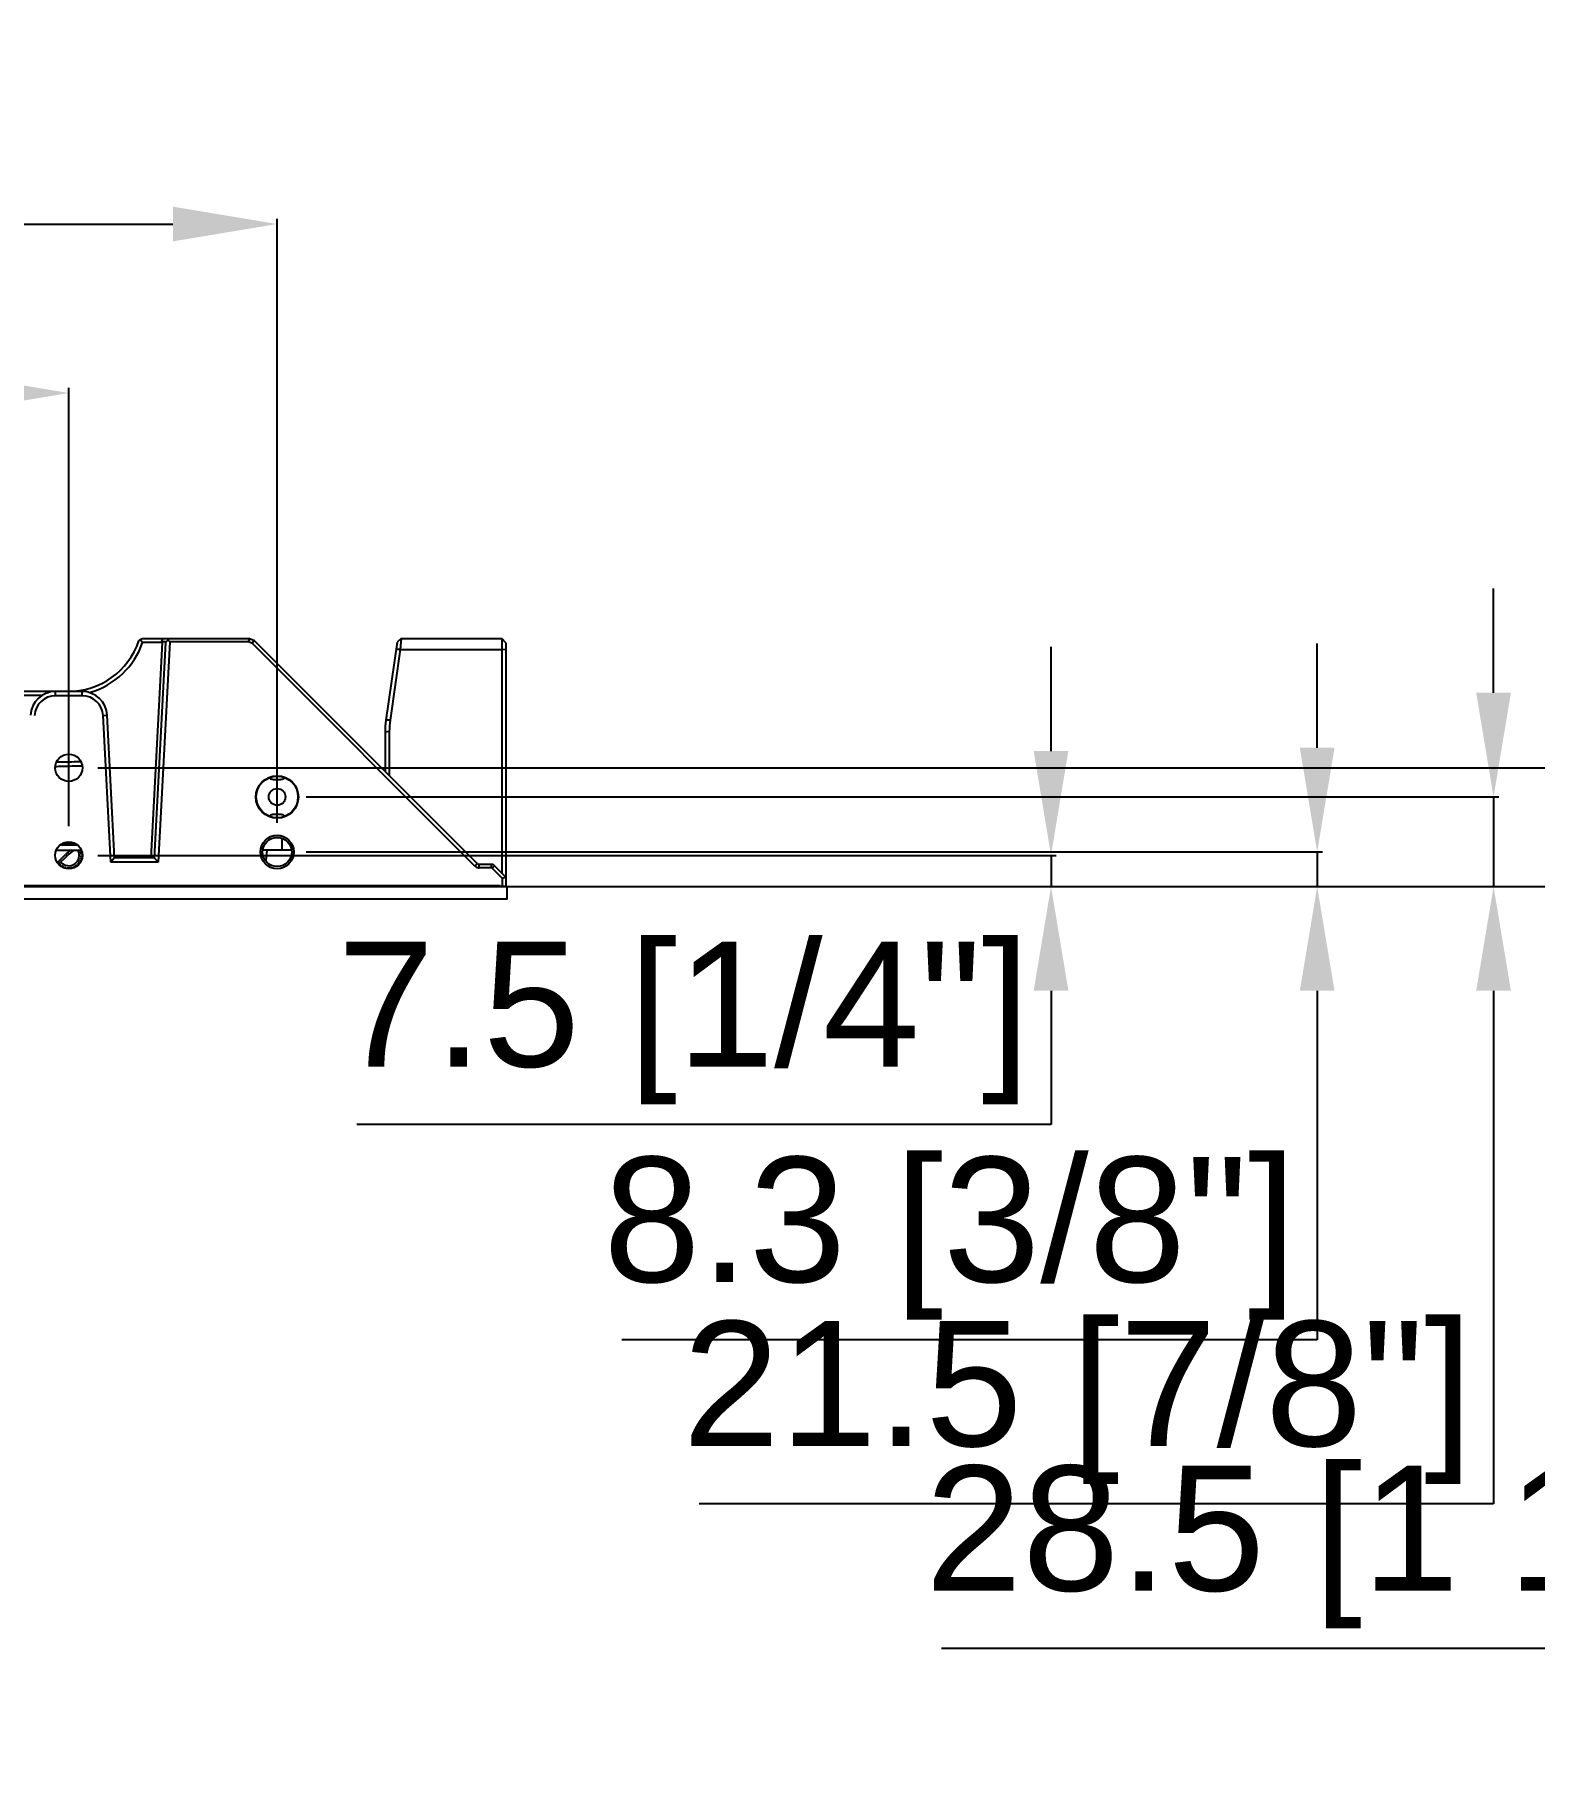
# Model space of a CAD drawing. Header units: millimetres. Extents: x -1070 to 42146, y 1440 to 12921.
# Drawn here: x 1047.3 to 1407.3, y 3754.6 to 4169.8 of the extents above; entities that cross this region are included whole.
import ezdxf

# ---------------------------------------------------------------- set-up
doc = ezdxf.new("R2010")
doc.units = ezdxf.units.MM
doc.linetypes.add('HIDDEN', pattern=[0.2, 0.1, -0.1])
for name, color, linetype in [('DIM', 4, 'Continuous'), ('DINGWEIZHU实线CONTINUOUS', 7, 'Continuous'), ('DW-PLUS-500X750实线CONTINUOUS', 7, 'Continuous'), ('DW-PLUS-500X750隐藏线HIDDEN', 7, 'Continuous'), ('MOUZU_COVER实线CONTINUOUS', 7, 'Continuous')]:
    doc.layers.add(name, color=color, linetype=linetype)
doc.styles.get("Standard").update_dxf_attribs({"font": 'arial.ttf'})
doc.dimstyles.new('ISO-200', dxfattribs={"dimtxt": 30, "dimasz": 25, "dimexe": 1.25, "dimexo": 5, "dimgap": 5, "dimtad": 1, "dimtoh": 1, "dimdec": 1, "dimdsep": 46, "dimtxsty": 'Standard', "dimcen": 2.5, "dimadec": 0, "dimazin": 0, "dimtfac": 1, "dimtdec": 1, "dimtmove": 0, "dimatfit": 3, "dimfxl": 1, "dimarcsym": 0})

# ---------------------------------------------------------------- blocks, each defined once
blk = doc.blocks.new('*D55')
at = {"layer": 'Defpoints', "color": 0, "transparency": 16777216}
for p in [(1055.52, 4083.8), (765.52, 3974.89), (1055.52, 3974.89)]:
    blk.add_point(p, dxfattribs=at)
at = {"layer": 'DIM', "color": 0, "lineweight": -2, "transparency": 16777216}
for p, q in [((765.52, 3979.89), (765.52, 4085.05)), ((790.52, 4083.8), (1030.52, 4083.8)), ((1055.52, 3979.89), (1055.52, 4085.05))]:
    blk.add_line(p, q, dxfattribs=at)
at = {"layer": 'DIM', "color": 0, "transparency": 16777216}
for points in [[(790.52, 4087.97), (790.52, 4079.64), (765.52, 4083.8)], [(1030.52, 4087.97), (1030.52, 4079.64), (1055.52, 4083.8)]]:
    blk.add_solid(points, dxfattribs=at)
at = {"layer": 'DIM', "color": 0, "lineweight": -3, "transparency": 16777216, "insert": (884.82, 4127.64), "char_height": 30, "attachment_point": 2}
blk.add_mtext('290 [11 3/8"]', dxfattribs=at)
blk = doc.blocks.new('*D56')
at = {"layer": 'Defpoints', "color": 0, "transparency": 16777216}
for p in [(1105.52, 4124.34), (715.52, 3975.69), (1105.52, 3975.69)]:
    blk.add_point(p, dxfattribs=at)
at = {"layer": 'DIM', "color": 0, "lineweight": -2, "transparency": 16777216}
for p, q in [((715.52, 3980.69), (715.52, 4125.59)), ((740.52, 4124.34), (1080.52, 4124.34)), ((1105.52, 3980.69), (1105.52, 4125.59))]:
    blk.add_line(p, q, dxfattribs=at)
at = {"layer": 'DIM', "color": 0, "transparency": 16777216}
for points in [[(740.52, 4128.51), (740.52, 4120.17), (715.52, 4124.34)], [(1080.52, 4128.51), (1080.52, 4120.17), (1105.52, 4124.34)]]:
    blk.add_solid(points, dxfattribs=at)
at = {"layer": 'DIM', "color": 0, "lineweight": -3, "transparency": 16777216, "insert": (884.82, 4168.18), "char_height": 30, "attachment_point": 2}
blk.add_mtext('390 [1\'-3 3/8"]', dxfattribs=at)
blk = doc.blocks.new('*D57')
at = {"layer": 'Defpoints', "color": 0, "transparency": 16777216}
for p in [(1057.52, 3972.89), (1291.25, 3972.89), (1071.26, 3965.39)]:
    blk.add_point(p, dxfattribs=at)
at = {"layer": 'DIM', "color": 0, "lineweight": -2, "transparency": 16777216}
for p, q in [((1291.25, 3997.89), (1291.25, 4022.89)), ((1062.52, 3972.89), (1292.5, 3972.89)), ((1291.25, 3972.89), (1291.25, 3965.39)), ((1076.26, 3965.39), (1292.5, 3965.39)), ((1291.25, 3940.39), (1291.25, 3908.34)), ((1291.25, 3908.34), (1124.63, 3908.34))]:
    blk.add_line(p, q, dxfattribs=at)
at = {"layer": 'DIM', "color": 0, "transparency": 16777216}
for points in [[(1287.08, 3997.89), (1295.42, 3997.89), (1291.25, 3972.89)], [(1287.08, 3940.39), (1295.42, 3940.39), (1291.25, 3965.39)]]:
    blk.add_solid(points, dxfattribs=at)
at = {"layer": 'DIM', "color": 0, "lineweight": -3, "transparency": 16777216, "insert": (1286.25, 3952.18), "char_height": 30, "attachment_point": 3}
blk.add_mtext('7.5 [1/4"]', dxfattribs=at)
blk = doc.blocks.new('*D58')
at = {"layer": 'Defpoints', "color": 0, "transparency": 16777216}
for p in [(1057.52, 3993.89), (1490.6, 3993.89), (1071.26, 3965.39)]:
    blk.add_point(p, dxfattribs=at)
at = {"layer": 'DIM', "color": 0, "lineweight": -2, "transparency": 16777216}
for p, q in [((1490.6, 4018.89), (1490.6, 4043.89)), ((1062.52, 3993.89), (1491.85, 3993.89)), ((1490.6, 3993.89), (1490.6, 3965.39)), ((1076.26, 3965.39), (1491.85, 3965.39)), ((1490.6, 3940.39), (1490.6, 3782.63)), ((1490.6, 3782.63), (1264.95, 3782.63))]:
    blk.add_line(p, q, dxfattribs=at)
at = {"layer": 'DIM', "color": 0, "transparency": 16777216}
for points in [[(1486.43, 4018.89), (1494.76, 4018.89), (1490.6, 3993.89)], [(1486.43, 3940.39), (1494.76, 3940.39), (1490.6, 3965.39)]]:
    blk.add_solid(points, dxfattribs=at)
at = {"layer": 'DIM', "color": 0, "lineweight": -3, "transparency": 16777216, "insert": (1485.6, 3826.47), "char_height": 30, "attachment_point": 3}
blk.add_mtext('28.5 [1 1/8"]', dxfattribs=at)
blk = doc.blocks.new('*D59')
at = {"layer": 'Defpoints', "color": 0, "transparency": 16777216}
for p in [(1107.52, 3973.69), (1355.12, 3973.69), (1161.62, 3965.39)]:
    blk.add_point(p, dxfattribs=at)
at = {"layer": 'DIM', "color": 0, "lineweight": -2, "transparency": 16777216}
for p, q in [((1355.12, 3998.69), (1355.12, 4023.69)), ((1112.52, 3973.69), (1356.37, 3973.69)), ((1355.12, 3973.69), (1355.12, 3965.39)), ((1166.62, 3965.39), (1356.37, 3965.39)), ((1355.12, 3940.39), (1355.12, 3856.69)), ((1355.12, 3856.69), (1188.21, 3856.69))]:
    blk.add_line(p, q, dxfattribs=at)
at = {"layer": 'DIM', "color": 0, "transparency": 16777216}
for points in [[(1350.96, 3998.69), (1359.29, 3998.69), (1355.12, 3973.69)], [(1350.96, 3940.39), (1359.29, 3940.39), (1355.12, 3965.39)]]:
    blk.add_solid(points, dxfattribs=at)
at = {"layer": 'DIM', "color": 0, "lineweight": -3, "transparency": 16777216, "insert": (1350.12, 3900.53), "char_height": 30, "attachment_point": 3}
blk.add_mtext('8.3 [3/8"]', dxfattribs=at)
blk = doc.blocks.new('*D60')
at = {"layer": 'Defpoints', "color": 0, "transparency": 16777216}
for p in [(1107.52, 3986.89), (1397.46, 3986.89), (1161.62, 3965.39)]:
    blk.add_point(p, dxfattribs=at)
at = {"layer": 'DIM', "color": 0, "lineweight": -2, "transparency": 16777216}
for p, q in [((1397.46, 4011.89), (1397.46, 4036.89)), ((1112.52, 3986.89), (1398.71, 3986.89)), ((1397.46, 3986.89), (1397.46, 3965.39)), ((1166.62, 3965.39), (1398.71, 3965.39)), ((1397.46, 3940.39), (1397.46, 3817.32)), ((1397.46, 3817.32), (1206.77, 3817.32))]:
    blk.add_line(p, q, dxfattribs=at)
at = {"layer": 'DIM', "color": 0, "transparency": 16777216}
for points in [[(1393.29, 4011.89), (1401.62, 4011.89), (1397.46, 3986.89)], [(1393.29, 3940.39), (1401.62, 3940.39), (1397.46, 3965.39)]]:
    blk.add_solid(points, dxfattribs=at)
at = {"layer": 'DIM', "color": 0, "lineweight": -3, "transparency": 16777216, "insert": (1392.46, 3861.16), "char_height": 30, "attachment_point": 3}
blk.add_mtext('21.5 [7/8"]', dxfattribs=at)

msp = doc.modelspace()

# ---------------------------------------------------------------- linework, layer by layer
at = {"color": 1, "lineweight": -3}
msp.add_lwpolyline([(660.622, 3965.39), (1160.622, 3965.39), (1160.622, 3962.39), (660.622, 3962.39)], close=True, dxfattribs=at)
at = {"layer": 'DINGWEIZHU实线CONTINUOUS', "color": 7, "lineweight": -3}
for radius in [5, 2]:
    msp.add_circle((1105.522, 3986.89), radius, dxfattribs=at)
for points, knots in [([(1107.272, 3991.574), (1107.272, 3991.521), (1107.254, 3991.411), (1107.156, 3991.267), (1106.993, 3991.161), (1106.775, 3991.09), (1106.509, 3991.048), (1106.086, 3991.018), (1105.522, 3991.013), (1104.957, 3991.018), (1104.534, 3991.048), (1104.268, 3991.09), (1104.05, 3991.161), (1103.887, 3991.267), (1103.789, 3991.411), (1103.772, 3991.521), (1103.772, 3991.574)], [0, 0, 0, 0, 0.0400558, 0.0803984, 0.1266187, 0.1829131, 0.2504228, 0.3277459, 0.5000015, 0.6722567, 0.7495797, 0.8170891, 0.8733826, 0.9196021, 0.9599444, 1, 1, 1, 1]), ([(1103.772, 3982.207), (1103.772, 3982.26), (1103.789, 3982.369), (1103.887, 3982.514), (1104.05, 3982.62), (1104.268, 3982.69), (1104.534, 3982.732), (1104.957, 3982.763), (1105.522, 3982.767), (1106.086, 3982.763), (1106.509, 3982.732), (1106.775, 3982.69), (1106.993, 3982.62), (1107.156, 3982.514), (1107.254, 3982.369), (1107.272, 3982.26), (1107.272, 3982.207)], [0, 0, 0, 0, 0.0400558, 0.0803985, 0.1266187, 0.1829132, 0.2504231, 0.3277464, 0.5000018, 0.6722572, 0.7495801, 0.8170892, 0.8733826, 0.9196021, 0.9599444, 1, 1, 1, 1])]:
    msp.add_open_spline(points, degree=3, knots=knots, dxfattribs=at)
at = {"layer": 'DW-PLUS-500X750实线CONTINUOUS', "color": 7, "lineweight": -3}
for p, q in [((1072.346, 4024.35), (1073.102, 4024.89)), ((1073.102, 4024.89), (1098.754, 4024.89)), ((1077.927, 4023.943), (1073.245, 4023.943)), ((1077.927, 4023.943), (1075.22, 3972.29)), ((1078.729, 4023.943), (1076.022, 3972.29)), ((1079.738, 4024.09), (1076.971, 3971.29)), ((1077.785, 4024.093), (1078.16, 4024.89)), ((1078.886, 4024.093), (1077.785, 4024.093)), ((1077.785, 4024.093), (1077.927, 4023.943)), ((1078.729, 4023.943), (1079.727, 4024.89)), ((1079.333, 4024.517), (1079.738, 4024.09)), ((1098.657, 4024.09), (1079.738, 4024.09)), ((1098.657, 4024.09), (1098.954, 4024.807)), ((1099.622, 4023.69), (1098.657, 4024.09)), ((1100.119, 4024.325), (1098.754, 4024.89)), ((1099.622, 4023.69), (1099.919, 4024.407)), ((1152.983, 3970.33), (1099.622, 4023.69)), ((1100.041, 4024.403), (1100.024, 4024.364)), ((1100.041, 4024.403), (1100.119, 4024.325)), ((1153.549, 3970.895), (1100.119, 4024.325)), ((1134.297, 4024.016), (1131.623, 4005.297)), ((1135.305, 4024.89), (1134.297, 4024.016)), ((1135.305, 4024.89), (1134.297, 4024.016)), ((1135.305, 4024.89), (1135.059, 4022.282)), ((1135.305, 4024.89), (1159.422, 4024.89)), ((1160.422, 4023.89), (1159.422, 4024.89)), ((1159.422, 4024.89), (1159.422, 3968.69)), ((1160.422, 4023.89), (1160.422, 3965.39)), ((1135.059, 4022.282), (1132.631, 4005.286)), ((1135.059, 4022.282), (1134.051, 4022.293)), ((1135.059, 4022.282), (1159.422, 4022.282)), ((1160.422, 4022.151), (1159.422, 4022.282)), ((1058.737, 4012.19), (1027.172, 4012.19)), ((1049.07, 4011.243), (1027.172, 4011.243)), ((1052.306, 4011.19), (1052.306, 4012.19)), ((1058.737, 4011.19), (1052.306, 4011.19)), ((1058.737, 4011.19), (1058.737, 4012.19)), ((1063.73, 4006.452), (1064.728, 4006.504)), ((1065.573, 3971.29), (1063.73, 4006.452)), ((1066.522, 3972.29), (1064.728, 4006.504)), ((1132.44, 4002.602), (1131.422, 4002.469)), ((1132.631, 4005.286), (1131.623, 4005.297)), ((1132.44, 4002.602), (1132.44, 3992.004)), ((1131.422, 4002.469), (1131.422, 3993.023)), ((1052.507, 3974.09), (1058.536, 3974.09)), ((1053.457, 3975.39), (1057.586, 3975.39)), ((1109.053, 3974.09), (1102.113, 3974.09)), ((1106.326, 3977.09), (1104.717, 3977.09)), ((1106.678, 3976.921), (1106.678, 3974.09)), ((1052.778, 3971.154), (1054.739, 3973.115)), ((1053.083, 3970.751), (1055.093, 3972.761)), ((1054.739, 3973.115), (1055.093, 3972.761)), ((1066.522, 3972.29), (1065.573, 3971.29)), ((1076.971, 3971.29), (1065.573, 3971.29)), ((1076.022, 3972.29), (1066.522, 3972.29)), ((1076.022, 3972.29), (1076.971, 3971.29)), ((1152.983, 3970.33), (1153.549, 3970.895)), ((1157.007, 3970.69), (1154.044, 3970.69)), ((1154.044, 3969.89), (1154.044, 3970.69)), ((1157.007, 3969.89), (1154.044, 3969.89)), ((1157.007, 3969.89), (1157.007, 3970.69)), ((1157.149, 3969.832), (1157.714, 3970.397)), ((1159.622, 3967.359), (1157.149, 3969.832)), ((1160.422, 3967.69), (1157.714, 3970.397)), ((1036.022, 3965.69), (1159.022, 3965.69)), ((1067.725, 3965.39), (1067.725, 3965.69)), ((1069.725, 3965.39), (1067.725, 3965.39)), ((1068.193, 3965.39), (1068.193, 3965.69)), ((1069.256, 3965.39), (1069.256, 3965.69)), ((1069.725, 3965.39), (1069.725, 3965.69)), ((1109.053, 3965.69), (1109.053, 3965.39)), ((1110.569, 3965.39), (1109.053, 3965.39)), ((1109.069, 3965.69), (1109.069, 3965.39)), ((1109.568, 3965.69), (1109.568, 3965.39)), ((1110.069, 3965.39), (1110.069, 3965.69)), ((1110.569, 3965.39), (1110.569, 3965.69)), ((1116.553, 3965.39), (1116.553, 3965.69)), ((1118.553, 3965.39), (1116.553, 3965.39)), ((1117.022, 3965.39), (1117.022, 3965.69)), ((1118.084, 3965.39), (1118.084, 3965.69)), ((1118.553, 3965.39), (1118.553, 3965.69)), ((1124.536, 3965.39), (1124.536, 3965.69)), ((1126.053, 3965.39), (1124.537, 3965.39)), ((1125.036, 3965.39), (1125.036, 3965.69)), ((1125.537, 3965.39), (1125.537, 3965.69)), ((1126.036, 3965.69), (1126.036, 3965.39)), ((1126.053, 3965.69), (1126.053, 3965.39)), ((1143.522, 3965.39), (1143.522, 3965.69)), ((1145.522, 3965.39), (1143.522, 3965.39)), ((1143.99, 3965.39), (1143.99, 3965.69)), ((1145.053, 3965.39), (1145.053, 3965.69)), ((1145.522, 3965.39), (1145.522, 3965.69)), ((1158.522, 3965.69), (1158.522, 3965.39)), ((1160.422, 3965.39), (1158.522, 3965.39)), ((1159.022, 3965.69), (1159.022, 3965.39)), ((1160.422, 3967.69), (1159.622, 3967.359)), ((1159.622, 3965.39), (1159.622, 3967.359))]:
    msp.add_line(p, q, dxfattribs=at)
for centre, radius in [((1055.522, 3993.89), 3.25), ((1105.522, 3986.89), 5.1), ((1105.522, 3973.69), 4), ((1055.522, 3972.89), 3.25), ((1105.522, 3973.69), 3.5)]:
    msp.add_circle(centre, radius, dxfattribs=at)
for centre, radius, start, end in [((1055.32, 4030.19), 18, 270, 341.06665), ((1055.323, 4030.241), 18.997, 313.73636, 340.63721), ((1021.119, 3987.018), 63.879, 35.31273, 36.07861), ((1098.253, 4020.08), 4.679, 67.52953, 68.94143), ((1055.322, 4030.237), 18.994, 285.61869, 313.74433), ((1052.306, 4006.19), 6, 90, 177), ((1052.306, 4006.19), 5, 90, 177), ((1058.737, 4006.19), 6, 3, 90), ((1058.737, 4006.19), 5, 3, 90), ((1151.422, 4002.469), 20, 171.8699, 180), ((1151.399, 4002.604), 18.959, 171.86786, 180.00755), ((1055.522, 3972.89), 2.5, 220.12814, 28.76543), ((1062.164, 3965.69), 10.5, 126.2237, 135), ((1062.164, 3965.69), 10, 122.45648, 135), ((1154.044, 3971.39), 1.5, 225, 270), ((1154.044, 3971.39), 0.7, 225, 270), ((1157.007, 3969.69), 1, 45, 90), ((1157.007, 3969.69), 0.2, 45, 90)]:
    msp.add_arc(centre, radius, start, end, dxfattribs=at)
msp.add_open_spline([(1099.934, 4024.446), (1099.649, 4024.556), (1099.355, 4024.641), (1099.073, 4024.758)], degree=3, dxfattribs=at)
for points, knots in [([(1052.298, 3994.215), (1052.856, 3994.235), (1055.007, 3994.307), (1057.159, 3994.349), (1058.752, 3994.355)], [0, 0, 0, 0, 0.2597254, 1, 1, 1, 1]), ([(1052.585, 3995.274), (1053.09, 3995.288), (1055.034, 3995.339), (1056.979, 3995.369), (1058.42, 3995.373)], [0, 0, 0, 0, 0.259562, 1, 1, 1, 1])]:
    msp.add_open_spline(points, degree=3, knots=knots, dxfattribs=at)
at = {"layer": 'DW-PLUS-500X750隐藏线HIDDEN', "color": 5, "linetype": 'HIDDEN', "lineweight": -3}
msp.add_arc((1055.522, 3972.89), 3, 220.94503, 23.58127, dxfattribs=at)
at = {"layer": 'MOUZU_COVER实线CONTINUOUS', "color": 7, "lineweight": -3}
for p, q in [((1054.29, 3975.89), (1056.753, 3975.89)), ((1103.016, 3974.09), (1102.789, 3971.644))]:
    msp.add_line(p, q, dxfattribs=at)

# ---------------------------------------------------------------- dimensions: what is measured, and where the dimension line sits
at = {"layer": 'DIM', "color": 7, "lineweight": -3}
for base, p1, p2, picture, middle in [((1105.522, 4124.341), (715.522, 3975.69), (1105.522, 3975.69), '*D56', (884.818, 4124.341)), ((1055.522, 4083.803), (765.522, 3974.89), (1055.522, 3974.89), '*D55', (884.818, 4083.803))]:
    dim = msp.add_linear_dim(base=base, p1=p1, p2=p2, dimstyle='ISO-200', dxfattribs=at)
    dim.commit()
    dim.dimension.update_dxf_attribs({"geometry": picture, "text_midpoint": middle, "dimtype": 160})
for base, p1, p2, picture, middle in [((1490.596, 3993.89), (1071.256, 3965.39), (1057.522, 3993.89), '*D58', (1375.275, 3782.63)), ((1397.455, 3986.89), (1161.622, 3965.39), (1107.522, 3986.89), '*D60', (1299.611, 3817.323)), ((1355.124, 3973.69), (1161.622, 3965.39), (1107.522, 3973.69), '*D59', (1269.169, 3856.693)), ((1291.25, 3972.89), (1071.256, 3965.39), (1057.522, 3972.89), '*D57', (1205.438, 3908.341))]:
    dim = msp.add_linear_dim(base=base, p1=p1, p2=p2, angle=90, dimstyle='ISO-200', dxfattribs=at)
    dim.commit()
    dim.dimension.update_dxf_attribs({"geometry": picture, "text_midpoint": middle, "dimtype": 160})

doc.saveas('drawing.dxf')
